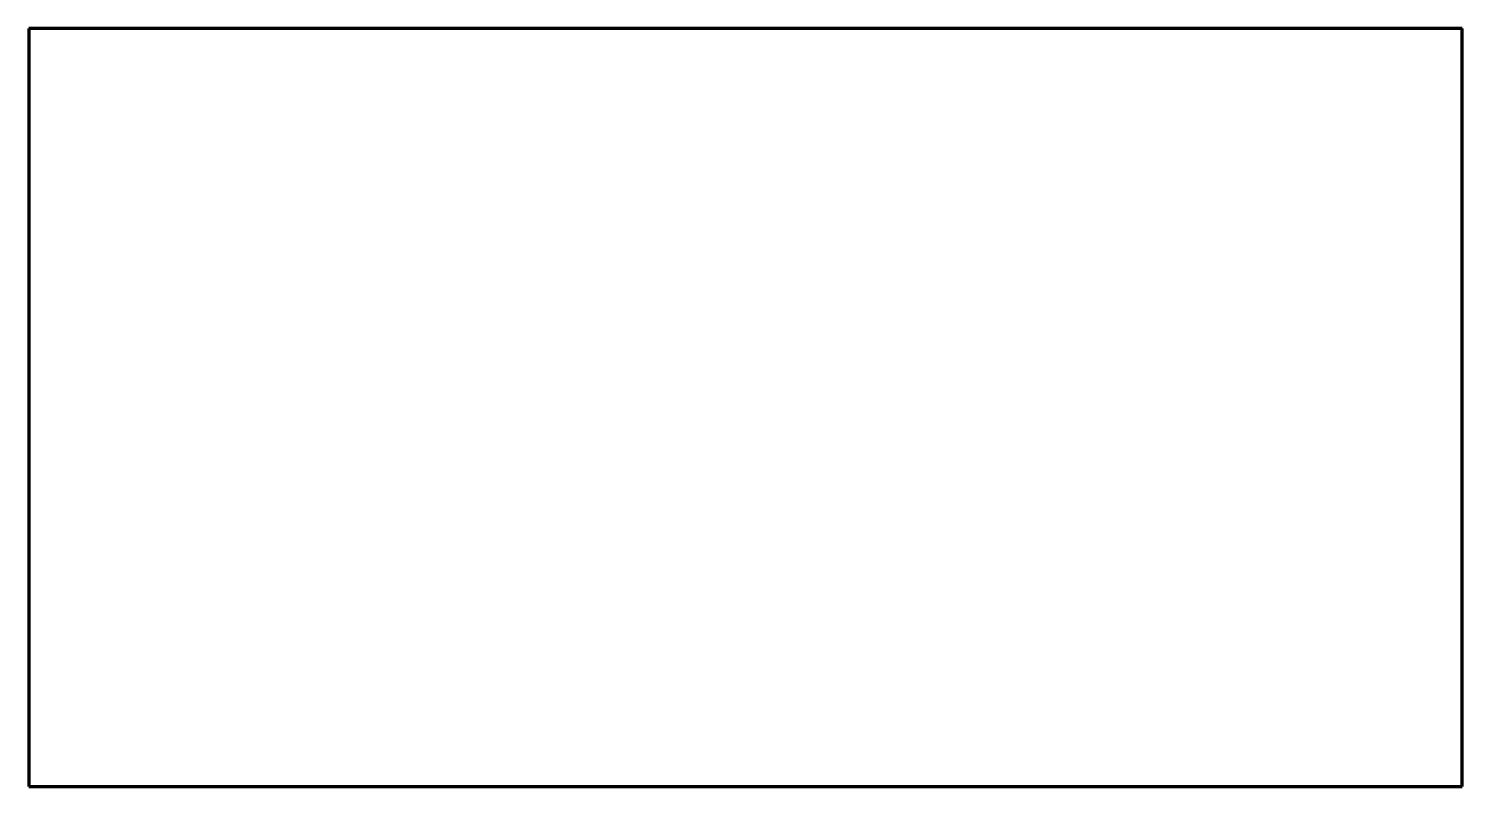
# Model space of a CAD drawing. Header units: millimetres. Extents: x 78 to 513, y 136 to 366.
import ezdxf

# ---------------------------------------------------------------- set-up
doc = ezdxf.new("R2010")
doc.units = ezdxf.units.MM
doc.layers.add('1', color=7, linetype='Continuous', true_color=0xffffff)

msp = doc.modelspace()

# ---------------------------------------------------------------- linework, layer by layer
at = {"layer": '1', "color": 163, "linetype": 'Continuous', "lineweight": 70}
for p, q in [((77.678436, 365.897541), (77.678436, 135.897541)), ((512.678436, 365.897541), (77.678436, 365.897541)), ((512.678436, 135.897541), (512.678436, 365.897541)), ((77.678436, 135.897541), (512.678436, 135.897541))]:
    msp.add_line(p, q, dxfattribs=at)

doc.saveas('drawing.dxf')
